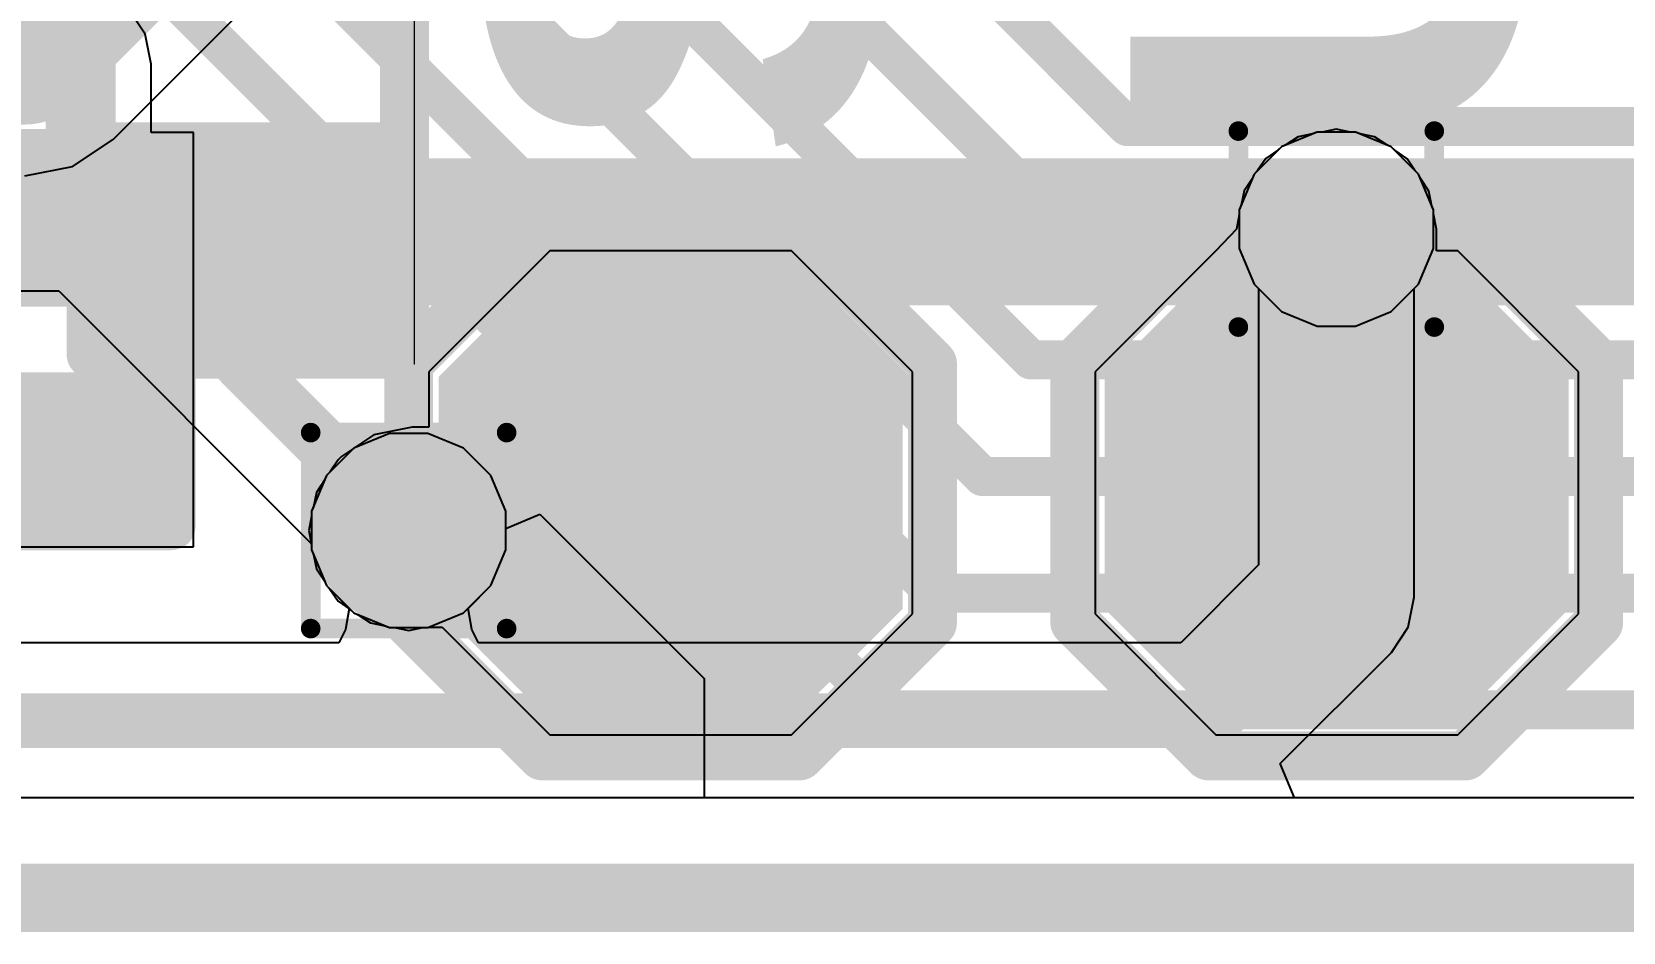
# Model space of a CAD drawing. Header units: inches. Extents: x -6 to 284, y -12 to 154.
# Drawn here: x 28.063 to 32.189, y -11.729 to -9.395 of the extents above; entities that cross this region are included whole.
import ezdxf

# ---------------------------------------------------------------- set-up
doc = ezdxf.new("R2010")
doc.units = ezdxf.units.IN
for name, color, linetype in [('Board Outline', 216, 'Continuous'), ('Bottom Layer', 5, 'Continuous'), ('Bottom Overlay', 54, 'Continuous'), ('Bottom Paste', 16, 'Continuous'), ('Bottom Solder', 6, 'Continuous'), ('Drill Drawing', 1, 'Continuous'), ('GND-1', 16, 'Continuous'), ('GND-2', 90, 'Continuous'), ('GND-3', 216, 'Continuous'), ('GND-4', 54, 'Continuous'), ('PWR-1', 156, 'Continuous'), ('PWR-2', 130, 'Continuous'), ('Signal L1', 76, 'Continuous'), ('Signal L2', 6, 'Continuous'), ('Top Layer', 1, 'Continuous'), ('Top Overlay', 2, 'Continuous'), ('Top Paste', 8, 'Continuous'), ('Top Solder', 216, 'Continuous'), ('Via Holes', 16, 'Continuous')]:
    doc.layers.add(name, color=color, linetype=linetype)
doc.styles.add('Arial Black_Bold', font='', dxfattribs={"height": 0.2})
doc.styles.get('Arial Black_Bold').set_extended_font_data('Arial Black', bold=True)

# ---------------------------------------------------------------- blocks, each defined once
blk = doc.blocks.new('T____________0_5___17')
at = {"layer": 'Top Layer'}
blk.add_hatch(color=1, dxfattribs=at).paths.add_polyline_path([(0.250000135, 0.5000002699999999), (-0.250000135, 0.5000002699999999), (-0.5000002699999999, 0.250000135), (-0.5000002699999999, -0.250000135), (-0.250000135, -0.5000002699999999), (0.250000135, -0.5000002699999999), (0.5000002699999999, -0.250000135), (0.5000002699999999, 0.250000135)])
at = {"layer": 'Top Paste'}
blk.add_hatch(color=8, dxfattribs=at).paths.add_polyline_path([(0.250000135, 0.5000002699999999), (-0.250000135, 0.5000002699999999), (-0.5000002699999999, 0.250000135), (-0.5000002699999999, -0.250000135), (-0.250000135, -0.5000002699999999), (0.250000135, -0.5000002699999999), (0.5000002699999999, -0.250000135), (0.5000002699999999, 0.250000135)])
at = {"layer": 'Top Solder'}
blk.add_hatch(color=216, dxfattribs=at).paths.add_polyline_path([(0.300800135, 0.6016002699999999), (-0.300800135, 0.6016002699999999), (-0.6016002699999999, 0.300800135), (-0.6016002699999999, -0.300800135), (-0.300800135, -0.6016002699999999), (0.300800135, -0.6016002699999999), (0.6016002699999999, -0.300800135), (0.6016002699999999, 0.300800135)])
at = {"layer": 'Top Overlay'}
for points in [[(-0.33552384, 0.6795008, 0.127, 0.127, 0), (-0.6818579199999999, 0.33316672, 0.127, 0.127, 0)], [(-0.33552384, 0.6795008, 0.127, 0.127, 0), (0.3364991999999999, 0.6795008, 0.127, 0.127, 0)], [(0.3364991999999999, 0.6795008, 0.127, 0.127, 0), (0.6836460799999999, 0.33235392, 0.127, 0.127, 0)], [(-0.6818579199999999, 0.33316672, 0.127, 0.127, 0), (-0.6818579199999999, -0.33414208, 0.127, 0.127, 0)], [(0.6836460799999999, 0.33235392, 0.127, 0.127, 0), (0.6836460799999999, -0.32983424, 0.127, 0.127, 0)], [(-0.6818579199999999, -0.33414208, 0.127, 0.127, 0), (-0.33739328, -0.6786067199999999, 0.127, 0.127, 0)], [(0.6836460799999999, -0.32983424, 0.127, 0.127, 0), (0.3348736, -0.6786067199999999, 0.127, 0.127, 0)], [(-0.33739328, -0.6786067199999999, 0.127, 0.127, 0), (0.3348736, -0.6786067199999999, 0.127, 0.127, 0)]]:
    blk.add_lwpolyline(points, format="xyseb", dxfattribs=at)
for points in [[(-0.36727384, 0.6795008, 0.0635, 0.0635, 1), (-0.30377384, 0.6795008, 0.0635, 0.0635, 1)], [(-0.36727384, 0.6795008, 0.0635, 0.0635, 1), (-0.30377384, 0.6795008, 0.0635, 0.0635, 1)], [(0.3047492, 0.6795008, 0.0635, 0.0635, 1), (0.3682492, 0.6795008, 0.0635, 0.0635, 1)], [(0.3047492, 0.6795008, 0.0635, 0.0635, 1), (0.3682492, 0.6795008, 0.0635, 0.0635, 1)], [(-0.71360792, 0.33316672, 0.0635, 0.0635, 1), (-0.65010792, 0.33316672, 0.0635, 0.0635, 1)], [(-0.71360792, 0.33316672, 0.0635, 0.0635, 1), (-0.65010792, 0.33316672, 0.0635, 0.0635, 1)], [(0.65189608, 0.33235392, 0.0635, 0.0635, 1), (0.71539608, 0.33235392, 0.0635, 0.0635, 1)], [(0.65189608, 0.33235392, 0.0635, 0.0635, 1), (0.71539608, 0.33235392, 0.0635, 0.0635, 1)], [(-0.71360792, -0.33414208, 0.0635, 0.0635, 1), (-0.65010792, -0.33414208, 0.0635, 0.0635, 1)], [(-0.71360792, -0.33414208, 0.0635, 0.0635, 1), (-0.65010792, -0.33414208, 0.0635, 0.0635, 1)], [(0.65189608, -0.32983424, 0.0635, 0.0635, 1), (0.71539608, -0.32983424, 0.0635, 0.0635, 1)], [(0.65189608, -0.32983424, 0.0635, 0.0635, 1), (0.71539608, -0.32983424, 0.0635, 0.0635, 1)], [(-0.36914328, -0.6786067199999999, 0.0635, 0.0635, 1), (-0.30564328, -0.6786067199999999, 0.0635, 0.0635, 1)], [(-0.36914328, -0.6786067199999999, 0.0635, 0.0635, 1), (-0.30564328, -0.6786067199999999, 0.0635, 0.0635, 1)], [(0.3031236, -0.6786067199999999, 0.0635, 0.0635, 1), (0.3666236, -0.6786067199999999, 0.0635, 0.0635, 1)], [(0.3031236, -0.6786067199999999, 0.0635, 0.0635, 1), (0.3666236, -0.6786067199999999, 0.0635, 0.0635, 1)]]:
    blk.add_lwpolyline(points, format="xyseb", close=True, dxfattribs=at)
blk = doc.blocks.new('T____________0_5___20')
at = {"layer": 'Top Layer'}
blk.add_hatch(color=1, dxfattribs=at).paths.add_polyline_path([(0.250000135, 0.5000002699999999), (-0.250000135, 0.5000002699999999), (-0.5000002699999999, 0.250000135), (-0.5000002699999999, -0.250000135), (-0.250000135, -0.5000002699999999), (0.250000135, -0.5000002699999999), (0.5000002699999999, -0.250000135), (0.5000002699999999, 0.250000135)])
at = {"layer": 'Top Paste'}
blk.add_hatch(color=8, dxfattribs=at).paths.add_polyline_path([(0.250000135, 0.5000002699999999), (-0.250000135, 0.5000002699999999), (-0.5000002699999999, 0.250000135), (-0.5000002699999999, -0.250000135), (-0.250000135, -0.5000002699999999), (0.250000135, -0.5000002699999999), (0.5000002699999999, -0.250000135), (0.5000002699999999, 0.250000135)])
at = {"layer": 'Top Solder'}
blk.add_hatch(color=216, dxfattribs=at).paths.add_polyline_path([(0.300800135, 0.6016002699999999), (-0.300800135, 0.6016002699999999), (-0.6016002699999999, 0.300800135), (-0.6016002699999999, -0.300800135), (-0.300800135, -0.6016002699999999), (0.300800135, -0.6016002699999999), (0.6016002699999999, -0.300800135), (0.6016002699999999, 0.300800135)])
at = {"layer": 'Top Overlay'}
for points in [[(-0.33552384, 0.6795008, 0.127, 0.127, 0), (-0.6818579199999999, 0.33316672, 0.127, 0.127, 0)], [(-0.33552384, 0.6795008, 0.127, 0.127, 0), (0.3364991999999999, 0.6795008, 0.127, 0.127, 0)], [(0.3364991999999999, 0.6795008, 0.127, 0.127, 0), (0.6836460799999999, 0.33235392, 0.127, 0.127, 0)], [(-0.6818579199999999, 0.33316672, 0.127, 0.127, 0), (-0.6818579199999999, -0.33414208, 0.127, 0.127, 0)], [(0.6836460799999999, 0.33235392, 0.127, 0.127, 0), (0.6836460799999999, -0.32983424, 0.127, 0.127, 0)], [(-0.6818579199999999, -0.33414208, 0.127, 0.127, 0), (-0.33739328, -0.6786067199999999, 0.127, 0.127, 0)], [(0.6836460799999999, -0.32983424, 0.127, 0.127, 0), (0.3348736, -0.6786067199999999, 0.127, 0.127, 0)], [(-0.33739328, -0.6786067199999999, 0.127, 0.127, 0), (0.3348736, -0.6786067199999999, 0.127, 0.127, 0)]]:
    blk.add_lwpolyline(points, format="xyseb", dxfattribs=at)
for points in [[(-0.36727384, 0.6795008, 0.0635, 0.0635, 1), (-0.30377384, 0.6795008, 0.0635, 0.0635, 1)], [(-0.36727384, 0.6795008, 0.0635, 0.0635, 1), (-0.30377384, 0.6795008, 0.0635, 0.0635, 1)], [(0.3047492, 0.6795008, 0.0635, 0.0635, 1), (0.3682492, 0.6795008, 0.0635, 0.0635, 1)], [(0.3047492, 0.6795008, 0.0635, 0.0635, 1), (0.3682492, 0.6795008, 0.0635, 0.0635, 1)], [(-0.71360792, 0.33316672, 0.0635, 0.0635, 1), (-0.65010792, 0.33316672, 0.0635, 0.0635, 1)], [(-0.71360792, 0.33316672, 0.0635, 0.0635, 1), (-0.65010792, 0.33316672, 0.0635, 0.0635, 1)], [(0.65189608, 0.33235392, 0.0635, 0.0635, 1), (0.71539608, 0.33235392, 0.0635, 0.0635, 1)], [(0.65189608, 0.33235392, 0.0635, 0.0635, 1), (0.71539608, 0.33235392, 0.0635, 0.0635, 1)], [(-0.71360792, -0.33414208, 0.0635, 0.0635, 1), (-0.65010792, -0.33414208, 0.0635, 0.0635, 1)], [(-0.71360792, -0.33414208, 0.0635, 0.0635, 1), (-0.65010792, -0.33414208, 0.0635, 0.0635, 1)], [(0.65189608, -0.32983424, 0.0635, 0.0635, 1), (0.71539608, -0.32983424, 0.0635, 0.0635, 1)], [(0.65189608, -0.32983424, 0.0635, 0.0635, 1), (0.71539608, -0.32983424, 0.0635, 0.0635, 1)], [(-0.36914328, -0.6786067199999999, 0.0635, 0.0635, 1), (-0.30564328, -0.6786067199999999, 0.0635, 0.0635, 1)], [(-0.36914328, -0.6786067199999999, 0.0635, 0.0635, 1), (-0.30564328, -0.6786067199999999, 0.0635, 0.0635, 1)], [(0.3031236, -0.6786067199999999, 0.0635, 0.0635, 1), (0.3666236, -0.6786067199999999, 0.0635, 0.0635, 1)], [(0.3031236, -0.6786067199999999, 0.0635, 0.0635, 1), (0.3666236, -0.6786067199999999, 0.0635, 0.0635, 1)]]:
    blk.add_lwpolyline(points, format="xyseb", close=True, dxfattribs=at)
blk = doc.blocks.new('R___0201_45')
at = {"layer": 'Top Layer'}
for points in [[(-0.40999791, 0.18499963), (-0.13999845, 0.18499963), (-0.13999845, -0.18499963), (-0.40999791, -0.18499963)], [(0.14000099, 0.18499963), (0.41000045, 0.18499963), (0.41000045, -0.18499963), (0.14000099, -0.18499963)]]:
    blk.add_hatch(color=1, dxfattribs=at).paths.add_polyline_path(points)
at = {"layer": 'Top Paste'}
for points in [[(-0.40999791, 0.18499963), (-0.13999845, 0.18499963), (-0.13999845, -0.18499963), (-0.40999791, -0.18499963)], [(0.14000099, 0.18499963), (0.41000045, 0.18499963), (0.41000045, -0.18499963), (0.14000099, -0.18499963)]]:
    blk.add_hatch(color=8, dxfattribs=at).paths.add_polyline_path(points)
at = {"layer": 'Top Solder'}
for points in [[(-0.46499907, 0.24000079), (-0.08499729, 0.24000079), (-0.08499729, -0.24000079), (-0.46499907, -0.24000079)], [(0.08499983, 0.24000079), (0.46500161, 0.24000079), (0.46500161, -0.24000079), (0.08499983, -0.24000079)]]:
    blk.add_hatch(color=216, dxfattribs=at).paths.add_polyline_path(points)
at = {"layer": 'Top Overlay'}
for points in [[(0.4826, 0.254, 0.127, 0.127, 0), (-0.4826, 0.254, 0.127, 0.127, 0)], [(-0.4826, -0.254, 0.127, 0.127, 0), (-0.4826, 0.254, 0.127, 0.127, 0)], [(0.4826, -0.254, 0.127, 0.127, 0), (0.4826, 0.254, 0.127, 0.127, 0)], [(0.4826, -0.254, 0.127, 0.127, 0), (-0.4826, -0.254, 0.127, 0.127, 0)]]:
    blk.add_lwpolyline(points, format="xyseb", dxfattribs=at)
for points in [[(-0.51435, 0.254, 0.0635, 0.0635, 1), (-0.4508499999999999, 0.254, 0.0635, 0.0635, 1)], [(-0.51435, 0.254, 0.0635, 0.0635, 1), (-0.4508499999999999, 0.254, 0.0635, 0.0635, 1)], [(0.4508499999999999, 0.254, 0.0635, 0.0635, 1), (0.51435, 0.254, 0.0635, 0.0635, 1)], [(0.4508499999999999, 0.254, 0.0635, 0.0635, 1), (0.51435, 0.254, 0.0635, 0.0635, 1)], [(-0.51435, -0.254, 0.0635, 0.0635, 1), (-0.4508499999999999, -0.254, 0.0635, 0.0635, 1)], [(-0.51435, -0.254, 0.0635, 0.0635, 1), (-0.4508499999999999, -0.254, 0.0635, 0.0635, 1)], [(0.4508499999999999, -0.254, 0.0635, 0.0635, 1), (0.51435, -0.254, 0.0635, 0.0635, 1)], [(0.4508499999999999, -0.254, 0.0635, 0.0635, 1), (0.51435, -0.254, 0.0635, 0.0635, 1)]]:
    blk.add_lwpolyline(points, format="xyseb", close=True, dxfattribs=at)
blk = doc.blocks.new('R___0402_B_156')
at = {"layer": 'Bottom Layer'}
for points in [[(-0.2413, 0.3175), (-0.2412999999999999, -0.3175), (-0.6985, -0.3175), (-0.6985, 0.3175)], [(0.6985, 0.3175), (0.6985, -0.3175), (0.2413, -0.3175), (0.2412999999999999, 0.3175)]]:
    blk.add_hatch(color=5, dxfattribs=at).paths.add_polyline_path(points)
at = {"layer": 'Bottom Paste'}
for points in [[(-0.2413, 0.3175), (-0.2412999999999999, -0.3175), (-0.6985, -0.3175), (-0.6985, 0.3175)], [(0.6985, 0.3175), (0.6985, -0.3175), (0.2413, -0.3175), (0.2412999999999999, 0.3175)]]:
    blk.add_hatch(color=16, dxfattribs=at).paths.add_polyline_path(points)
at = {"layer": 'Bottom Solder'}
for points in [[(-0.18629884, 0.37250116), (-0.1862988399999999, -0.37250116), (-0.75350116, -0.37250116), (-0.75350116, 0.37250116)], [(0.75350116, 0.37250116), (0.75350116, -0.37250116), (0.18629884, -0.37250116), (0.1862988399999999, 0.37250116)]]:
    blk.add_hatch(color=6, dxfattribs=at).paths.add_polyline_path(points)
at = {"layer": 'Bottom Overlay'}
for points in [[(-0.78740254, -0.40640254, 0.127, 0.127, 0), (-0.7874, 0.4064, 0.127, 0.127, 0)], [(0.7874, 0.4064, 0.127, 0.127, 0), (-0.7874, 0.4064, 0.127, 0.127, 0)], [(0.7874050799999999, -0.40640254, 0.127, 0.127, 0), (0.7874, 0.4064, 0.127, 0.127, 0)], [(0.8127974599999999, 0.4317974599999999, 0.0032258, 0.0032258, 0), (-0.8128, 0.4317974599999999, 0.0032258, 0.0032258, 0)], [(0.7874050799999999, -0.40640254, 0.127, 0.127, 0), (-0.78740254, -0.40640254, 0.127, 0.127, 0)]]:
    blk.add_lwpolyline(points, format="xyseb", dxfattribs=at)
for points in [[(-0.8191499999999999, 0.4064, 0.0635, 0.0635, 1), (-0.7556499999999999, 0.4064, 0.0635, 0.0635, 1)], [(-0.8191499999999999, 0.4064, 0.0635, 0.0635, 1), (-0.7556499999999999, 0.4064, 0.0635, 0.0635, 1)], [(0.7556499999999999, 0.4064, 0.0635, 0.0635, 1), (0.8191499999999999, 0.4064, 0.0635, 0.0635, 1)], [(0.7556499999999999, 0.4064, 0.0635, 0.0635, 1), (0.8191499999999999, 0.4064, 0.0635, 0.0635, 1)], [(-0.81360518, 0.4317974599999999, 0.0016129, 0.0016129, 1), (-0.8119948199999999, 0.4317974599999999, 0.0016129, 0.0016129, 1)], [(0.81199228, 0.4317974599999999, 0.0016129, 0.0016129, 1), (0.8136026399999999, 0.4317974599999999, 0.0016129, 0.0016129, 1)], [(-0.8191525399999998, -0.40640254, 0.0635, 0.0635, 1), (-0.75565254, -0.40640254, 0.0635, 0.0635, 1)], [(-0.8191525399999998, -0.40640254, 0.0635, 0.0635, 1), (-0.75565254, -0.40640254, 0.0635, 0.0635, 1)], [(0.75565508, -0.40640254, 0.0635, 0.0635, 1), (0.8191550799999999, -0.40640254, 0.0635, 0.0635, 1)], [(0.75565508, -0.40640254, 0.0635, 0.0635, 1), (0.8191550799999999, -0.40640254, 0.0635, 0.0635, 1)]]:
    blk.add_lwpolyline(points, format="xyseb", close=True, dxfattribs=at)

msp = doc.modelspace()

# ---------------------------------------------------------------- hatches: boundary and pattern name
at = {"layer": 'Bottom Layer'}
h = msp.add_hatch(color=5, dxfattribs=at)
edge = h.paths.add_edge_path()
edge.add_arc((29.0401248, -10.68812442), 0.1499997, 0, 360)
at = {"layer": 'Bottom Solder'}
h = msp.add_hatch(color=6, dxfattribs=at)
edge = h.paths.add_edge_path()
edge.add_arc((29.0401248, -10.68812442), 0.2515997, 0, 360)
at = {"layer": 'GND-1'}
h = msp.add_hatch(color=16, dxfattribs=at)
edge = h.paths.add_edge_path()
edge.add_arc((31.44556576, -9.90652832), 0.1499997, 0, 360)
h = msp.add_hatch(color=16, dxfattribs=at)
edge = h.paths.add_edge_path()
edge.add_arc((29.0401248, -10.68812442), 0.1499997, 0, 360)
at = {"layer": 'GND-2'}
h = msp.add_hatch(color=90, dxfattribs=at)
edge = h.paths.add_edge_path()
edge.add_arc((29.0401248, -10.68812442), 0.1499997, 0, 360)
at = {"layer": 'GND-3'}
h = msp.add_hatch(color=216, dxfattribs=at)
edge = h.paths.add_edge_path()
edge.add_arc((29.0401248, -10.68812442), 0.1499997, 0, 360)
at = {"layer": 'GND-4'}
h = msp.add_hatch(color=54, dxfattribs=at)
edge = h.paths.add_edge_path()
edge.add_arc((29.0401248, -10.68812442), 0.1499997, 0, 360)
at = {"layer": 'PWR-1'}
h = msp.add_hatch(color=156, dxfattribs=at)
edge = h.paths.add_edge_path()
edge.add_arc((29.0401248, -10.68812442), 0.1499997, 0, 360)
at = {"layer": 'PWR-2'}
h = msp.add_hatch(color=130, dxfattribs=at)
edge = h.paths.add_edge_path()
edge.add_arc((29.0401248, -10.68812442), 0.1499997, 0, 360)
at = {"layer": 'Signal L1'}
h = msp.add_hatch(color=76, dxfattribs=at)
edge = h.paths.add_edge_path()
edge.add_arc((31.44556576, -9.90652832), 0.1499997, 0, 360)
h = msp.add_hatch(color=76, dxfattribs=at)
edge = h.paths.add_edge_path()
edge.add_arc((29.0401248, -10.68812442), 0.1499997, 0, 360)
at = {"layer": 'Signal L2'}
h = msp.add_hatch(color=6, dxfattribs=at)
edge = h.paths.add_edge_path()
edge.add_arc((29.0401248, -10.68812442), 0.1499997, 0, 360)
at = {"layer": 'Top Layer'}
h = msp.add_hatch(color=1, dxfattribs=at)
edge = h.paths.add_edge_path()
edge.add_arc((31.44556576, -9.90652832), 0.1499997, 0, 360)
h = msp.add_hatch(color=1, dxfattribs=at)
edge = h.paths.add_edge_path()
edge.add_arc((29.0401248, -10.68812442), 0.1499997, 0, 360)
at = {"layer": 'Top Solder'}
h = msp.add_hatch(color=216, dxfattribs=at)
edge = h.paths.add_edge_path()
edge.add_arc((29.0401248, -10.68812442), 0.2515997, 0, 360)
at = {"layer": 'Via Holes'}
h = msp.add_hatch(color=7, dxfattribs=at)
edge = h.paths.add_edge_path()
edge.add_arc((31.44556576, -9.90652832), 0.07499858, 0, 360)
h = msp.add_hatch(color=7, dxfattribs=at)
edge = h.paths.add_edge_path()
edge.add_arc((29.0401248, -10.68812442), 0.07499858, 0, 360)

# ---------------------------------------------------------------- linework, layer by layer
at = {"layer": 'Board Outline'}
msp.add_lwpolyline([(12.036425, -11.64013166, 0.1778, 0.1778, 0), (75.42232058, -11.64012658, 0.1778, 0.1778, 0)], format="xyseb", dxfattribs=at)
at = {"layer": 'Bottom Layer'}
for p, q in [((28.99007918, -10.43652472), (28.8976054, -10.47482792)), ((29.09017042, -10.43652472), (28.99007918, -10.43652472)), ((29.1826442, -10.47482792), (29.09017042, -10.43652472)), ((28.8976054, -10.47482792), (28.8268283, -10.54560502)), ((29.2534213, -10.54560502), (29.1826442, -10.47482792)), ((28.8268283, -10.54560502), (28.7885251, -10.6380788)), ((29.2917245, -10.6380788), (29.2534213, -10.54560502)), ((28.7885251, -10.6380788), (28.7885251, -10.73817004)), ((29.2917245, -10.73817004), (29.2917245, -10.6380788)), ((28.7885251, -10.73817004), (28.8268283, -10.83064382)), ((29.2534213, -10.83064382), (29.2917245, -10.73817004)), ((28.8268283, -10.83064382), (28.8976054, -10.90142092)), ((29.1826442, -10.90142092), (29.2534213, -10.83064382)), ((28.8976054, -10.90142092), (28.99007918, -10.93972412)), ((29.09017042, -10.93972412), (29.1826442, -10.90142092)), ((28.99007918, -10.93972412), (29.09017042, -10.93972412)), ((35.9918508, -11.38116342), (26.77356342, -11.38116342))]:
    msp.add_line(p, q, dxfattribs=at)
msp.add_lwpolyline([(28.62303902, -9.91331774, 0.3809999999999999, 0.3809999999999999, 0), (33.13063732, -9.91331774, 0.3809999999999999, 0.3809999999999999, 0)], format="xyseb", dxfattribs=at)
msp.add_lwpolyline([(28.52778902, -9.91331774, 0.1905, 0.1905, 1), (28.71828902, -9.91331774, 0.1905, 0.1905, 1)], format="xyseb", close=True, dxfattribs=at)
at = {"layer": 'Drill Drawing'}
for points in [[(31.19156576, -9.65252832, 0.0508, 0.0508, 0), (31.69956576, -9.65252832, 0.0508, 0.0508, 0)], [(31.19156576, -10.16052832, 0.0508, 0.0508, 0), (31.19156576, -9.65252832, 0.0508, 0.0508, 0)], [(31.69956576, -10.16052832, 0.0508, 0.0508, 0), (31.69956576, -9.65252832, 0.0508, 0.0508, 0)], [(31.19156576, -10.16052832, 0.0508, 0.0508, 0), (31.69956576, -10.16052832, 0.0508, 0.0508, 0)], [(28.7861248, -10.43412442, 0.0508, 0.0508, 0), (29.2941248, -10.43412442, 0.0508, 0.0508, 0)], [(28.7861248, -10.94212442, 0.0508, 0.0508, 0), (28.7861248, -10.43412442, 0.0508, 0.0508, 0)], [(29.2941248, -10.94212442, 0.0508, 0.0508, 0), (29.2941248, -10.43412442, 0.0508, 0.0508, 0)], [(28.7861248, -10.94212442, 0.0508, 0.0508, 0), (29.2941248, -10.94212442, 0.0508, 0.0508, 0)]]:
    msp.add_lwpolyline(points, format="xyseb", dxfattribs=at)
for points in [[(31.17886576, -9.65252832, 0.0254, 0.0254, 1), (31.20426575999999, -9.65252832, 0.0254, 0.0254, 1)], [(31.17886576, -9.65252832, 0.0254, 0.0254, 1), (31.20426575999999, -9.65252832, 0.0254, 0.0254, 1)], [(31.68686576, -9.65252832, 0.0254, 0.0254, 1), (31.71226576, -9.65252832, 0.0254, 0.0254, 1)], [(31.68686576, -9.65252832, 0.0254, 0.0254, 1), (31.71226576, -9.65252832, 0.0254, 0.0254, 1)], [(31.17886576, -10.16052832, 0.0254, 0.0254, 1), (31.20426575999999, -10.16052832, 0.0254, 0.0254, 1)], [(31.17886576, -10.16052832, 0.0254, 0.0254, 1), (31.20426575999999, -10.16052832, 0.0254, 0.0254, 1)], [(31.68686576, -10.16052832, 0.0254, 0.0254, 1), (31.71226576, -10.16052832, 0.0254, 0.0254, 1)], [(31.68686576, -10.16052832, 0.0254, 0.0254, 1), (31.71226576, -10.16052832, 0.0254, 0.0254, 1)], [(28.7734248, -10.43412442, 0.0254, 0.0254, 1), (28.7988248, -10.43412442, 0.0254, 0.0254, 1)], [(28.7734248, -10.43412442, 0.0254, 0.0254, 1), (28.7988248, -10.43412442, 0.0254, 0.0254, 1)], [(29.2814248, -10.43412442, 0.0254, 0.0254, 1), (29.3068248, -10.43412442, 0.0254, 0.0254, 1)], [(29.2814248, -10.43412442, 0.0254, 0.0254, 1), (29.3068248, -10.43412442, 0.0254, 0.0254, 1)], [(28.7734248, -10.94212442, 0.0254, 0.0254, 1), (28.7988248, -10.94212442, 0.0254, 0.0254, 1)], [(28.7734248, -10.94212442, 0.0254, 0.0254, 1), (28.7988248, -10.94212442, 0.0254, 0.0254, 1)], [(29.2814248, -10.94212442, 0.0254, 0.0254, 1), (29.3068248, -10.94212442, 0.0254, 0.0254, 1)], [(29.2814248, -10.94212442, 0.0254, 0.0254, 1), (29.3068248, -10.94212442, 0.0254, 0.0254, 1)]]:
    msp.add_lwpolyline(points, format="xyseb", close=True, dxfattribs=at)
at = {"layer": 'GND-1'}
for p, q in [((31.39552014, -9.65492862), (31.30304636, -9.69323182)), ((31.49561138, -9.65492862), (31.39552014, -9.65492862)), ((31.58808516, -9.69323182), (31.49561138, -9.65492862)), ((31.30304636, -9.69323182), (31.23226926, -9.76400892)), ((31.65886226, -9.76400892), (31.58808516, -9.69323182)), ((31.23226926, -9.76400892), (31.19396606, -9.8564827)), ((31.69716546, -9.8564827), (31.65886226, -9.76400892)), ((31.19396606, -9.8564827), (31.19396606, -9.956573939999998)), ((31.69716546, -9.956573939999998), (31.69716546, -9.8564827)), ((31.19396606, -9.956573939999998), (31.23226926, -10.04904772)), ((31.65886226, -10.04904772), (31.69716546, -9.956573939999998)), ((31.23226926, -10.04904772), (31.30304636, -10.11982482)), ((31.58808516, -10.11982482), (31.65886226, -10.04904772)), ((31.30304636, -10.11982482), (31.39552014, -10.15812802)), ((31.49561138, -10.15812802), (31.58808516, -10.11982482)), ((31.39552014, -10.15812802), (31.49561138, -10.15812802)), ((28.99007918, -10.43652472), (28.8976054, -10.47482792)), ((29.09017042, -10.43652472), (28.99007918, -10.43652472)), ((29.1826442, -10.47482792), (29.09017042, -10.43652472)), ((28.8976054, -10.47482792), (28.8268283, -10.54560502)), ((29.2534213, -10.54560502), (29.1826442, -10.47482792)), ((28.8268283, -10.54560502), (28.7885251, -10.6380788)), ((29.2917245, -10.6380788), (29.2534213, -10.54560502)), ((28.7885251, -10.6380788), (28.7885251, -10.73817004)), ((29.2917245, -10.73817004), (29.2917245, -10.6380788)), ((28.7885251, -10.73817004), (28.8268283, -10.83064382)), ((29.2534213, -10.83064382), (29.2917245, -10.73817004)), ((28.8268283, -10.83064382), (28.8976054, -10.90142092)), ((29.1826442, -10.90142092), (29.2534213, -10.83064382)), ((28.8976054, -10.90142092), (28.99007918, -10.93972412)), ((29.09017042, -10.93972412), (29.1826442, -10.90142092)), ((28.99007918, -10.93972412), (29.09017042, -10.93972412)), ((35.9918508, -11.38116342), (12.03643008, -11.38116342))]:
    msp.add_line(p, q, dxfattribs=at)
at = {"layer": 'GND-2'}
for p, q in [((28.99007918, -10.43652472), (28.8976054, -10.47482792)), ((29.09017042, -10.43652472), (28.99007918, -10.43652472)), ((29.1826442, -10.47482792), (29.09017042, -10.43652472)), ((28.8976054, -10.47482792), (28.8268283, -10.54560502)), ((29.2534213, -10.54560502), (29.1826442, -10.47482792)), ((28.8268283, -10.54560502), (28.7885251, -10.6380788)), ((29.2917245, -10.6380788), (29.2534213, -10.54560502)), ((28.7885251, -10.6380788), (28.7885251, -10.73817004)), ((29.2917245, -10.73817004), (29.2917245, -10.6380788)), ((28.7885251, -10.73817004), (28.8268283, -10.83064382)), ((29.2534213, -10.83064382), (29.2917245, -10.73817004)), ((28.8268283, -10.83064382), (28.8976054, -10.90142092)), ((29.1826442, -10.90142092), (29.2534213, -10.83064382)), ((28.8976054, -10.90142092), (28.99007918, -10.93972412)), ((29.09017042, -10.93972412), (29.1826442, -10.90142092)), ((28.99007918, -10.93972412), (29.09017042, -10.93972412)), ((35.9918508, -11.38116342), (12.03643008, -11.38116342))]:
    msp.add_line(p, q, dxfattribs=at)
at = {"layer": 'GND-3'}
for p, q in [((28.99007918, -10.43652472), (28.8976054, -10.47482792)), ((29.09017042, -10.43652472), (28.99007918, -10.43652472)), ((29.1826442, -10.47482792), (29.09017042, -10.43652472)), ((28.8976054, -10.47482792), (28.8268283, -10.54560502)), ((29.2534213, -10.54560502), (29.1826442, -10.47482792)), ((28.8268283, -10.54560502), (28.7885251, -10.6380788)), ((29.2917245, -10.6380788), (29.2534213, -10.54560502)), ((28.7885251, -10.6380788), (28.7885251, -10.73817004)), ((29.2917245, -10.73817004), (29.2917245, -10.6380788)), ((28.7885251, -10.73817004), (28.8268283, -10.83064382)), ((29.2534213, -10.83064382), (29.2917245, -10.73817004)), ((28.8268283, -10.83064382), (28.8976054, -10.90142092)), ((29.1826442, -10.90142092), (29.2534213, -10.83064382)), ((28.8976054, -10.90142092), (28.99007918, -10.93972412)), ((29.09017042, -10.93972412), (29.1826442, -10.90142092)), ((28.99007918, -10.93972412), (29.09017042, -10.93972412)), ((35.9918508, -11.38116342), (12.03643008, -11.38116342))]:
    msp.add_line(p, q, dxfattribs=at)
at = {"layer": 'GND-4'}
for p, q in [((28.99007918, -10.43652472), (28.8976054, -10.47482792)), ((29.09017042, -10.43652472), (28.99007918, -10.43652472)), ((29.1826442, -10.47482792), (29.09017042, -10.43652472)), ((28.8976054, -10.47482792), (28.8268283, -10.54560502)), ((29.2534213, -10.54560502), (29.1826442, -10.47482792)), ((28.8268283, -10.54560502), (28.7885251, -10.6380788)), ((29.2917245, -10.6380788), (29.2534213, -10.54560502)), ((28.7885251, -10.6380788), (28.7885251, -10.73817004)), ((29.2917245, -10.73817004), (29.2917245, -10.6380788)), ((28.7885251, -10.73817004), (28.8268283, -10.83064382)), ((29.2534213, -10.83064382), (29.2917245, -10.73817004)), ((28.8268283, -10.83064382), (28.8976054, -10.90142092)), ((29.1826442, -10.90142092), (29.2534213, -10.83064382)), ((28.8976054, -10.90142092), (28.99007918, -10.93972412)), ((29.09017042, -10.93972412), (29.1826442, -10.90142092)), ((28.99007918, -10.93972412), (29.09017042, -10.93972412)), ((35.9918508, -11.38116342), (12.03643008, -11.38116342))]:
    msp.add_line(p, q, dxfattribs=at)
at = {"layer": 'PWR-1'}
for p, q in [((28.99007918, -10.43652472), (28.8976054, -10.47482792)), ((29.09017042, -10.43652472), (28.99007918, -10.43652472)), ((29.1826442, -10.47482792), (29.09017042, -10.43652472)), ((28.8976054, -10.47482792), (28.8268283, -10.54560502)), ((29.2534213, -10.54560502), (29.1826442, -10.47482792)), ((28.8268283, -10.54560502), (28.7885251, -10.6380788)), ((29.2917245, -10.6380788), (29.2534213, -10.54560502)), ((28.7885251, -10.6380788), (28.7885251, -10.73817004)), ((29.2917245, -10.73817004), (29.2917245, -10.6380788)), ((28.7885251, -10.73817004), (28.8268283, -10.83064382)), ((29.2534213, -10.83064382), (29.2917245, -10.73817004)), ((28.8268283, -10.83064382), (28.8976054, -10.90142092)), ((29.1826442, -10.90142092), (29.2534213, -10.83064382)), ((28.8976054, -10.90142092), (28.99007918, -10.93972412)), ((29.09017042, -10.93972412), (29.1826442, -10.90142092)), ((28.99007918, -10.93972412), (29.09017042, -10.93972412)), ((35.9918508, -11.38116342), (12.03643008, -11.38116342))]:
    msp.add_line(p, q, dxfattribs=at)
at = {"layer": 'PWR-2'}
for p, q in [((28.99007918, -10.43652472), (28.8976054, -10.47482792)), ((29.09017042, -10.43652472), (28.99007918, -10.43652472)), ((29.1826442, -10.47482792), (29.09017042, -10.43652472)), ((28.8976054, -10.47482792), (28.8268283, -10.54560502)), ((29.2534213, -10.54560502), (29.1826442, -10.47482792)), ((28.8268283, -10.54560502), (28.7885251, -10.6380788)), ((29.2917245, -10.6380788), (29.2534213, -10.54560502)), ((28.7885251, -10.6380788), (28.7885251, -10.73817004)), ((29.2917245, -10.73817004), (29.2917245, -10.6380788)), ((28.7885251, -10.73817004), (28.8268283, -10.83064382)), ((29.2534213, -10.83064382), (29.2917245, -10.73817004)), ((28.8268283, -10.83064382), (28.8976054, -10.90142092)), ((29.1826442, -10.90142092), (29.2534213, -10.83064382)), ((28.8976054, -10.90142092), (28.99007918, -10.93972412)), ((29.09017042, -10.93972412), (29.1826442, -10.90142092)), ((28.99007918, -10.93972412), (29.09017042, -10.93972412)), ((35.9918508, -11.38116342), (12.03643008, -11.38116342))]:
    msp.add_line(p, q, dxfattribs=at)
at = {"layer": 'Signal L1'}
for p, q in [((28.2735655, -9.67396338), (28.62869814, -9.31883074)), ((31.39552014, -9.65492862), (31.30304636, -9.69323182)), ((31.49561138, -9.65492862), (31.39552014, -9.65492862)), ((31.58808516, -9.69323182), (31.49561138, -9.65492862)), ((28.16854412, -9.7441385), (28.2735655, -9.67396338)), ((31.30304636, -9.69323182), (31.23226926, -9.76400892)), ((31.65886226, -9.76400892), (31.58808516, -9.69323182)), ((28.0446607, -9.768779039999998), (28.16854412, -9.7441385)), ((31.23226926, -9.76400892), (31.19396606, -9.8564827)), ((31.69716546, -9.8564827), (31.65886226, -9.76400892)), ((31.19396606, -9.8564827), (31.19396606, -9.956573939999998)), ((31.69716546, -9.956573939999998), (31.69716546, -9.8564827)), ((31.19396606, -9.956573939999998), (31.23226926, -10.04904772)), ((31.65886226, -10.04904772), (31.69716546, -9.956573939999998)), ((31.23226926, -10.04904772), (31.24356464, -10.0603431)), ((31.24356464, -10.0603431), (31.24356464, -10.77723524)), ((31.64756688, -10.0603431), (31.65886226, -10.04904772)), ((31.64756688, -10.86089522), (31.64756688, -10.0603431)), ((28.99007918, -10.43652472), (28.8976054, -10.47482792)), ((29.09017042, -10.43652472), (28.99007918, -10.43652472)), ((29.1826442, -10.47482792), (29.09017042, -10.43652472)), ((28.8976054, -10.47482792), (28.8268283, -10.54560502)), ((29.2534213, -10.54560502), (29.1826442, -10.47482792)), ((28.8268283, -10.54560502), (28.7885251, -10.6380788)), ((29.2917245, -10.6380788), (29.2534213, -10.54560502)), ((28.7885251, -10.6380788), (28.7885251, -10.73817004)), ((29.2917245, -10.73817004), (29.2917245, -10.6380788)), ((28.7885251, -10.73817004), (28.8268283, -10.83064382)), ((29.2534213, -10.83064382), (29.2917245, -10.73817004)), ((31.24356464, -10.77723524), (31.04200802, -10.97879186)), ((28.8268283, -10.83064382), (28.88607634, -10.88989186)), ((29.19417326, -10.88989186), (29.2534213, -10.83064382)), ((28.88607634, -10.88989186), (28.87608906, -10.94434438)), ((29.20416054, -10.94434438), (29.19417326, -10.88989186)), ((31.63218972, -10.93821028), (31.64756942, -10.86090792)), ((31.64756942, -10.86090792), (31.64756688, -10.86089522)), ((28.87608906, -10.94434438), (28.85882214, -10.97879186)), ((29.22142746, -10.97879186), (29.20416054, -10.94434438)), ((31.58840266, -11.00374482), (31.63218972, -10.93821028)), ((28.85882214, -10.97879186), (27.62466154, -10.97879186)), ((31.04200802, -10.97879186), (29.22142746, -10.97879186)), ((31.29988406, -11.29226342), (31.58840266, -11.00374482)), ((31.33670898, -11.38116342), (31.29988406, -11.29226342)), ((35.9918508, -11.38116342), (31.33670898, -11.38116342))]:
    msp.add_line(p, q, dxfattribs=at)
for points in [[(28.0446607, -9.44505858, 0.3809999999999999, 0.3809999999999999, 0), (28.39979334, -9.089925939999999, 0.3809999999999999, 0.3809999999999999, 0)], [(21.47522502, -9.44505858, 0.3809999999999999, 0.3809999999999999, 0), (28.0446607, -9.44505858, 0.3809999999999999, 0.3809999999999999, 0)], [(31.44556576, -10.86090792, 0.14224, 0.14224, 0), (31.44556576, -9.90652832, 0.14224, 0.14224, 0)], [(31.1256807, -11.18079298, 0.14224, 0.14224, 0), (31.44556576, -10.86090792, 0.14224, 0.14224, 0)], [(20.41000998, -11.18079298, 0.14224, 0.14224, 0), (31.1256807, -11.18079298, 0.14224, 0.14224, 0)]]:
    msp.add_lwpolyline(points, format="xyseb", dxfattribs=at)
for points in [[(27.9494107, -9.44505858, 0.1905, 0.1905, 1), (28.1399107, -9.44505858, 0.1905, 0.1905, 1)], [(27.9494107, -9.44505858, 0.1905, 0.1905, 1), (28.1399107, -9.44505858, 0.1905, 0.1905, 1)], [(31.41000576, -9.90652832, 0.07111999999999999, 0.07111999999999999, 1), (31.48112576, -9.90652832, 0.07111999999999999, 0.07111999999999999, 1)], [(31.41000576, -10.86090792, 0.07111999999999999, 0.07111999999999999, 1), (31.48112576, -10.86090792, 0.07111999999999999, 0.07111999999999999, 1)], [(31.41000576, -10.86090792, 0.07111999999999999, 0.07111999999999999, 1), (31.48112576, -10.86090792, 0.07111999999999999, 0.07111999999999999, 1)], [(31.0901207, -11.18079298, 0.07111999999999999, 0.07111999999999999, 1), (31.1612407, -11.18079298, 0.07111999999999999, 0.07111999999999999, 1)], [(31.0901207, -11.18079298, 0.07111999999999999, 0.07111999999999999, 1), (31.1612407, -11.18079298, 0.07111999999999999, 0.07111999999999999, 1)]]:
    msp.add_lwpolyline(points, format="xyseb", close=True, dxfattribs=at)
at = {"layer": 'Signal L2'}
for p, q in [((25.42301493999999, -10.06663722), (28.1329638, -10.06663722)), ((28.1329638, -10.06663722), (28.7885251, -10.72219852)), ((29.2917245, -10.6826177), (29.3806245, -10.64579278)), ((29.3806245, -10.64579278), (29.80650376, -11.07167204)), ((29.2917245, -10.73817004), (29.2917245, -10.6826177)), ((28.7885251, -10.72219852), (28.7885251, -10.73817004)), ((28.7885251, -10.73817004), (28.8268283, -10.83064382)), ((29.2534213, -10.83064382), (29.2917245, -10.73817004)), ((28.8268283, -10.83064382), (28.8976054, -10.90142092)), ((29.1826442, -10.90142092), (29.2534213, -10.83064382)), ((28.8976054, -10.90142092), (28.99007918, -10.93972412)), ((29.09017042, -10.93972412), (29.1826442, -10.90142092)), ((28.99007918, -10.93972412), (29.09017042, -10.93972412)), ((29.80650376, -11.07167204), (29.80650376, -11.38116342)), ((29.80650376, -11.38116342), (12.03643008, -11.38116342))]:
    msp.add_line(p, q, dxfattribs=at)
for points in [[(29.44778464, -8.18429148, 0.1016, 0.1016, 0), (30.90416476, -9.6406716, 0.1016, 0.1016, 0)], [(29.1453824, -8.309549039999998, 0.1016, 0.1016, 0), (30.77890465999999, -9.9430713, 0.1016, 0.1016, 0)], [(28.84298524, -8.4348066, 0.1016, 0.1016, 0), (30.65364964, -10.245471, 0.1016, 0.1016, 0)], [(28.540583, -8.56006416, 0.1016, 0.1016, 0), (30.52838954, -10.5478707, 0.1016, 0.1016, 0)], [(28.23818584, -8.68532172, 0.1016, 0.1016, 0), (30.40313452, -10.8502704, 0.1016, 0.1016, 0)], [(27.94978662, -8.8262333, 0.1016, 0.1016, 0), (30.27622342, -11.1526701, 0.1016, 0.1016, 0)], [(30.90416476, -9.6406716, 0.1016, 0.1016, 0), (35.89360614, -9.6406716, 0.1016, 0.1016, 0)], [(25.42301493999999, -9.864636099999998, 0.14224, 0.14224, 0), (28.21663648, -9.864636099999998, 0.14224, 0.14224, 0)], [(28.21663648, -9.864636099999998, 0.14224, 0.14224, 0), (29.0401248, -10.68812442, 0.14224, 0.14224, 0)], [(30.77890465999999, -9.9430713, 0.1016, 0.1016, 0), (36.2448983, -9.9430713, 0.1016, 0.1016, 0)], [(30.65364964, -10.245471, 0.1016, 0.1016, 0), (35.89360614, -10.245471, 0.1016, 0.1016, 0)], [(30.52838954, -10.5478707, 0.1016, 0.1016, 0), (36.2448983, -10.5478707, 0.1016, 0.1016, 0)], [(30.40313452, -10.8502704, 0.1016, 0.1016, 0), (35.89360614, -10.8502704, 0.1016, 0.1016, 0)], [(30.27622342, -11.1526701, 0.1016, 0.1016, 0), (36.2448983, -11.1526701, 0.1016, 0.1016, 0)]]:
    msp.add_lwpolyline(points, format="xyseb", dxfattribs=at)
for points in [[(30.87876476, -9.6406716, 0.0508, 0.0508, 1), (30.92956476, -9.6406716, 0.0508, 0.0508, 1)], [(30.87876476, -9.6406716, 0.0508, 0.0508, 1), (30.92956476, -9.6406716, 0.0508, 0.0508, 1)], [(28.18107647999999, -9.864636099999998, 0.07111999999999999, 0.07111999999999999, 1), (28.25219648, -9.864636099999998, 0.07111999999999999, 0.07111999999999999, 1)], [(28.18107647999999, -9.864636099999998, 0.07111999999999999, 0.07111999999999999, 1), (28.25219648, -9.864636099999998, 0.07111999999999999, 0.07111999999999999, 1)], [(30.75350466, -9.9430713, 0.0508, 0.0508, 1), (30.80430466, -9.9430713, 0.0508, 0.0508, 1)], [(30.75350466, -9.9430713, 0.0508, 0.0508, 1), (30.80430466, -9.9430713, 0.0508, 0.0508, 1)], [(30.62824964, -10.245471, 0.0508, 0.0508, 1), (30.67904964, -10.245471, 0.0508, 0.0508, 1)], [(30.62824964, -10.245471, 0.0508, 0.0508, 1), (30.67904964, -10.245471, 0.0508, 0.0508, 1)], [(30.50298954, -10.5478707, 0.0508, 0.0508, 1), (30.55378954, -10.5478707, 0.0508, 0.0508, 1)], [(30.50298954, -10.5478707, 0.0508, 0.0508, 1), (30.55378954, -10.5478707, 0.0508, 0.0508, 1)], [(29.0045648, -10.68812442, 0.07111999999999999, 0.07111999999999999, 1), (29.0756848, -10.68812442, 0.07111999999999999, 0.07111999999999999, 1)], [(30.37773452, -10.8502704, 0.0508, 0.0508, 1), (30.42853452, -10.8502704, 0.0508, 0.0508, 1)], [(30.37773452, -10.8502704, 0.0508, 0.0508, 1), (30.42853452, -10.8502704, 0.0508, 0.0508, 1)], [(30.25082342, -11.1526701, 0.0508, 0.0508, 1), (30.30162341999999, -11.1526701, 0.0508, 0.0508, 1)], [(30.25082342, -11.1526701, 0.0508, 0.0508, 1), (30.30162341999999, -11.1526701, 0.0508, 0.0508, 1)]]:
    msp.add_lwpolyline(points, format="xyseb", close=True, dxfattribs=at)
at = {"layer": 'Top Layer'}
for p, q in [((28.35676574, -9.401431539999999), (28.31297868, -9.335897)), ((28.3721429, -9.4787339), (28.35676574, -9.401431539999999)), ((28.3721429, -9.65582778), (28.3721429, -9.4787339)), ((31.39552014, -9.65492862), (31.38354404, -9.65988924)), ((31.40848176, -9.65492862), (31.39552014, -9.65492862)), ((31.44556576, -9.64755246), (31.40848176, -9.65492862)), ((31.48264976, -9.65492862), (31.44556576, -9.64755246)), ((31.49561138, -9.65492862), (31.48264976, -9.65492862)), ((31.50758747999999, -9.65988924), (31.49561138, -9.65492862)), ((28.48214014, -9.65582778), (28.3721429, -9.65582778)), ((28.48214014, -10.11692414), (28.48214014, -9.65582778)), ((31.30304636, -9.69323182), (31.2938795, -9.70239868)), ((31.31502246, -9.688271199999999), (31.30304636, -9.69323182)), ((31.34646004, -9.6672654), (31.31502246, -9.688271199999999)), ((31.38354404, -9.65988924), (31.34646004, -9.6672654)), ((31.54467147999999, -9.6672654), (31.50758747999999, -9.65988924)), ((31.57610906, -9.688271199999999), (31.54467147999999, -9.6672654)), ((31.58808516, -9.69323182), (31.57610906, -9.688271199999999)), ((31.59725202, -9.70239868), (31.58808516, -9.69323182)), ((31.26244192, -9.72340448), (31.24143612, -9.75484206)), ((31.2938795, -9.70239868), (31.26244192, -9.72340448)), ((31.6286896, -9.72340448), (31.59725202, -9.70239868)), ((31.62931952, -9.724034399999999), (31.6286896, -9.72340448)), ((31.65032532, -9.75547198), (31.62931952, -9.724034399999999)), ((31.22730864, -9.775985019999998), (31.20630284, -9.807422599999999)), ((31.23226926, -9.76400892), (31.22730864, -9.775985019999998)), ((31.24143612, -9.75484206), (31.23226926, -9.76400892)), ((31.65886226, -9.76400892), (31.65032532, -9.75547198)), ((31.66348252, -9.77516206), (31.65886226, -9.76400892)), ((31.6854586, -9.808052519999999), (31.66348252, -9.77516206)), ((31.20630284, -9.807422599999999), (31.19892668, -9.844506599999999)), ((31.69317512, -9.846851019999999), (31.6854586, -9.808052519999999)), ((31.19892668, -9.844506599999999), (31.19396606, -9.8564827)), ((31.19396606, -9.8564827), (31.19396606, -9.86944432)), ((31.69716546, -9.8564827), (31.69317512, -9.846851019999999)), ((31.69716546, -9.86690686), (31.69716546, -9.8564827)), ((31.19396606, -9.86944432), (31.1865899, -9.906525779999999)), ((31.70517154, -9.90715824), (31.69716546, -9.86690686)), ((31.1865899, -9.906525779999999), (31.13332356, -9.963175399999999)), ((31.70517154, -9.963175399999999), (31.70517154, -9.90715824)), ((29.4061261, -9.963175399999999), (29.0926266, -10.2766749)), ((30.0331251, -9.963175399999999), (29.4061261, -9.963175399999999)), ((30.3466246, -10.2766749), (30.0331251, -9.963175399999999)), ((31.13332356, -9.963175399999999), (30.8198266, -10.2766749)), ((31.7603251, -9.963175399999999), (31.70517154, -9.963175399999999)), ((32.07382459999999, -10.2766749), (31.7603251, -9.963175399999999)), ((28.48214268, -10.20582668), (28.48214014, -10.11692414)), ((28.48214014, -10.26872724), (28.48214268, -10.20582668)), ((28.48214014, -10.7298236), (28.48214014, -10.26872724)), ((29.0926266, -10.2766749), (29.0926266, -10.42035)), ((30.3466246, -10.9036739), (30.3466246, -10.2766749)), ((30.8198266, -10.2766749), (30.8198266, -10.9036739)), ((32.07382459999999, -10.9036739), (32.07382459999999, -10.2766749)), ((29.04892336, -10.42035), (28.94981764, -10.44006294)), ((29.0926266, -10.42035), (29.04892336, -10.42035)), ((28.8972371, -10.47519622), (28.86579952, -10.49620202)), ((28.8976054, -10.47482792), (28.8972371, -10.47519622)), ((28.89808546, -10.4746298), (28.8976054, -10.47482792)), ((28.94981764, -10.44006294), (28.89808546, -10.4746298)), ((28.85700096, -10.50500058), (28.83599516, -10.53643816)), ((28.86579952, -10.49620202), (28.85700096, -10.50500058)), ((28.82186768, -10.55758112), (28.80086188, -10.5890187)), ((28.8268283, -10.54560502), (28.82186768, -10.55758112)), ((28.83599516, -10.53643816), (28.8268283, -10.54560502)), ((28.80086188, -10.5890187), (28.79348572, -10.6261027)), ((28.79348572, -10.6261027), (28.7885251, -10.6380788)), ((28.7885251, -10.6380788), (28.7885251, -10.65104042)), ((28.7885251, -10.65104042), (28.78114894, -10.68812442)), ((28.78114894, -10.68812442), (28.7885251, -10.72520842)), ((28.7885251, -10.72520842), (28.7885251, -10.73817004)), ((27.85814342, -10.7298236), (28.48214014, -10.7298236)), ((28.7885251, -10.73817004), (28.79348572, -10.75014614)), ((28.79348572, -10.75014614), (28.80086188, -10.78723014)), ((28.80086188, -10.78723014), (28.82186768, -10.81866772)), ((28.82186768, -10.81866772), (28.8268283, -10.83064382)), ((28.8268283, -10.83064382), (28.83599516, -10.83981068)), ((28.83599516, -10.83981068), (28.85700096, -10.87124826)), ((28.85700096, -10.87124826), (28.88843854, -10.89225406)), ((28.88843854, -10.89225406), (28.8976054, -10.90142092)), ((28.8976054, -10.90142092), (28.9095815, -10.90638154)), ((28.9095815, -10.90638154), (28.94101908, -10.92738734)), ((28.94101908, -10.92738734), (28.97810308, -10.9347635)), ((28.97810308, -10.9347635), (28.99007918, -10.93972412)), ((30.0331251, -11.2171734), (30.3466246, -10.9036739)), ((30.8198266, -10.9036739), (31.13332609999999, -11.2171734)), ((31.7603251, -11.2171734), (32.07382459999999, -10.9036739)), ((28.99007918, -10.93972412), (29.0030408, -10.93972412)), ((29.0030408, -10.93972412), (29.0401248, -10.94710028)), ((29.0401248, -10.94710028), (29.0772088, -10.93972412)), ((29.0772088, -10.93972412), (29.09017042, -10.93972412)), ((29.09017042, -10.93972412), (29.0936045, -10.93830172)), ((29.0936045, -10.93830172), (29.12725442, -10.93830172)), ((29.12725442, -10.93830172), (29.4061261, -11.2171734)), ((29.4061261, -11.2171734), (30.0331251, -11.2171734)), ((31.13332609999999, -11.2171734), (31.7603251, -11.2171734)), ((35.9918508, -11.38116342), (24.03812566, -11.38116342))]:
    msp.add_line(p, q, dxfattribs=at)
for points in [[(27.97183382, -9.280425939999999, 0.14224, 0.14224, 0), (28.17014177999999, -9.4787339, 0.14224, 0.14224, 0)], [(28.17014177999999, -9.91782624, 0.14224, 0.14224, 0), (28.17014177999999, -9.4787339, 0.14224, 0.14224, 0)], [(31.44556576, -9.90652832, 0.254, 0.254, 0), (31.44619568, -9.90715824, 0.254, 0.254, 0)], [(31.44619568, -10.64034448, 0.254, 0.254, 0), (31.44619568, -9.90715824, 0.254, 0.254, 0)], [(27.44335888, -10.46782514, 0.1778, 0.1778, 0), (28.17014177999999, -10.46782514, 0.1778, 0.1778, 0)], [(29.68127414, -10.67932586, 0.254, 0.254, 0), (29.7196256, -10.6409744, 0.254, 0.254, 0)], [(31.44619568, -10.64034448, 0.254, 0.254, 0), (31.4468256, -10.6409744, 0.254, 0.254, 0)], [(29.0401248, -10.68812442, 0.254, 0.254, 0), (29.04892336, -10.67932586, 0.254, 0.254, 0)], [(29.04892336, -10.67932586, 0.254, 0.254, 0), (29.68127414, -10.67932586, 0.254, 0.254, 0)]]:
    msp.add_lwpolyline(points, format="xyseb", dxfattribs=at)
for points in [[(28.13458178, -9.4787339, 0.07111999999999999, 0.07111999999999999, 1), (28.20570178, -9.4787339, 0.07111999999999999, 0.07111999999999999, 1)], [(28.13458178, -9.4787339, 0.07111999999999999, 0.07111999999999999, 1), (28.20570178, -9.4787339, 0.07111999999999999, 0.07111999999999999, 1)], [(31.38206576, -9.90652832, 0.127, 0.127, 1), (31.50906576, -9.90652832, 0.127, 0.127, 1)], [(31.38269568, -9.90715824, 0.127, 0.127, 1), (31.50969568, -9.90715824, 0.127, 0.127, 1)], [(31.38269568, -9.90715824, 0.127, 0.127, 1), (31.50969568, -9.90715824, 0.127, 0.127, 1)], [(28.13458178, -9.91782624, 0.07111999999999999, 0.07111999999999999, 1), (28.20570178, -9.91782624, 0.07111999999999999, 0.07111999999999999, 1)], [(28.12569178, -10.46782514, 0.08889999999999999, 0.08889999999999999, 1), (28.21459178, -10.46782514, 0.08889999999999999, 0.08889999999999999, 1)], [(29.6561256, -10.6409744, 0.127, 0.127, 1), (29.7831256, -10.6409744, 0.127, 0.127, 1)], [(31.38269568, -10.64034448, 0.127, 0.127, 1), (31.50969568, -10.64034448, 0.127, 0.127, 1)], [(31.38269568, -10.64034448, 0.127, 0.127, 1), (31.50969568, -10.64034448, 0.127, 0.127, 1)], [(31.3833256, -10.6409744, 0.127, 0.127, 1), (31.5103256, -10.6409744, 0.127, 0.127, 1)], [(28.9766248, -10.68812442, 0.127, 0.127, 1), (29.1036248, -10.68812442, 0.127, 0.127, 1)], [(28.98542336, -10.67932586, 0.127, 0.127, 1), (29.11242336, -10.67932586, 0.127, 0.127, 1)], [(28.98542336, -10.67932586, 0.127, 0.127, 1), (29.11242336, -10.67932586, 0.127, 0.127, 1)], [(29.61777414, -10.67932586, 0.127, 0.127, 1), (29.74477414, -10.67932586, 0.127, 0.127, 1)], [(29.61777414, -10.67932586, 0.127, 0.127, 1), (29.74477414, -10.67932586, 0.127, 0.127, 1)]]:
    msp.add_lwpolyline(points, format="xyseb", close=True, dxfattribs=at)

# ---------------------------------------------------------------- block references
for name, p, rotation in [('R___0402_B_156', (28.62303902, -9.44341774), 270), ('R___0201_45', (28.17014177999999, -10.19282442), 270), ('T____________0_5___17', (29.7196256, -10.5901744), 90), ('T____________0_5___20', (31.4468256, -10.5901744), 90)]:
    msp.add_blockref(name, p, dxfattribs=dict(rotation=rotation))

# ---------------------------------------------------------------- texts
at = {"layer": 'Top Overlay', "style": 'Arial Black_Bold'}
for s, p in [('U-TX', (31.92770856, -9.739116919999999)), ('ST-B', (30.25659176, -9.739122))]:
    msp.add_text(s, height=1.016, rotation=90, dxfattribs=at).set_placement(p)

doc.saveas('drawing.dxf')
